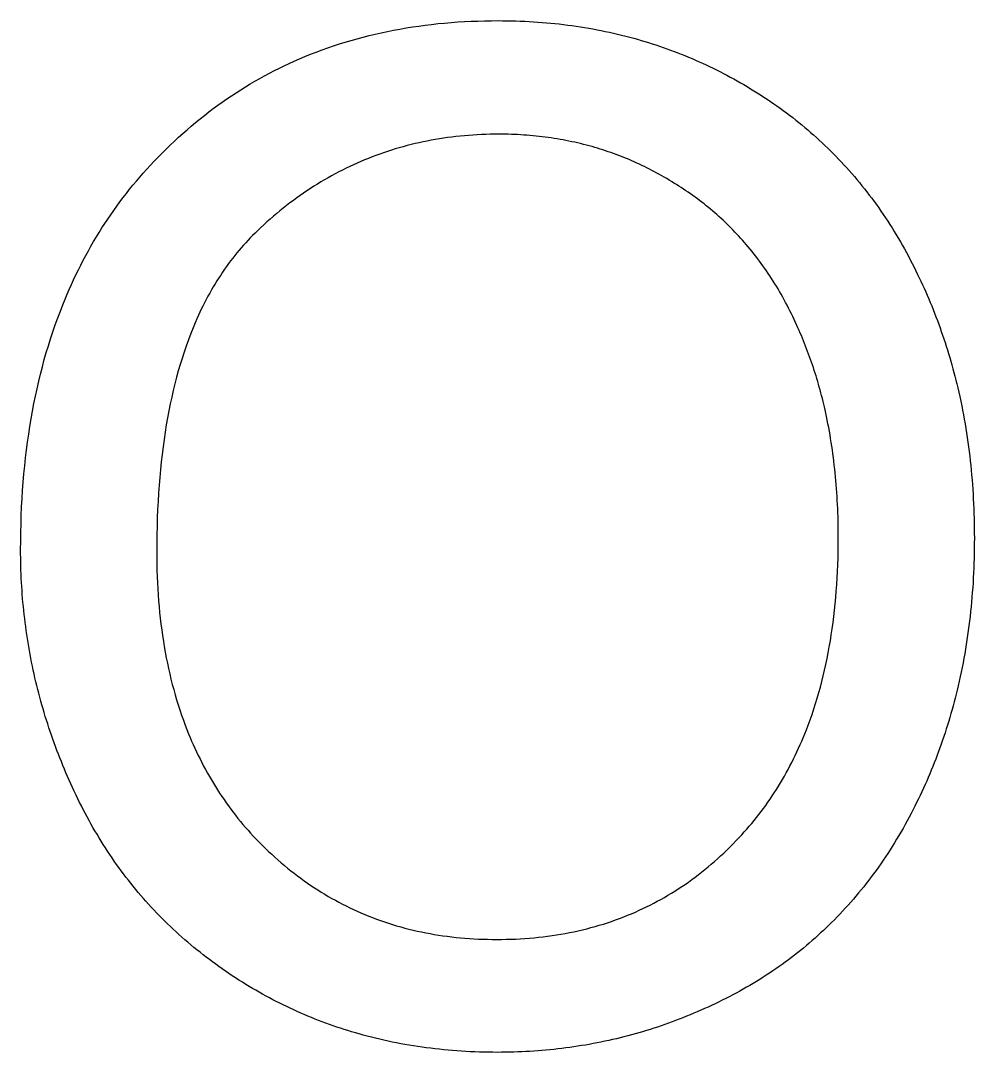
# Model space of a CAD drawing. Extents: x -140 to 139, y -60 to 60.
# Drawn here: x 31.6 to 34.469, y 30.449 to 33.553 of the extents above; entities that cross this region are included whole.
import ezdxf

# ---------------------------------------------------------------- set-up
doc = ezdxf.new("R2010")
doc.units = 0
doc.layers.add('ENGRAVE', color=5, linetype='Continuous')

msp = doc.modelspace()

# ---------------------------------------------------------------- linework, layer by layer
at = {"layer": 'ENGRAVE', "color": 5}
for points in [[(32.001, 33.1296), (32.0132, 33.1421), (32.0253, 33.1545), (32.0376, 33.1667), (32.0499, 33.1788), (32.0624, 33.1907), (32.0749, 33.2023), (32.0876, 33.2138), (32.1004, 33.225), (32.1133, 33.2361), (32.1263, 33.2469), (32.1395, 33.2576), (32.1527, 33.2681), (32.166, 33.2784), (32.1794, 33.2886), (32.1929, 33.2985), (32.2066, 33.3082), (32.2203, 33.3178), (32.2341, 33.3271), (32.2481, 33.3363), (32.2621, 33.3453), (32.2763, 33.3541), (32.2905, 33.3627), (32.3049, 33.3711), (32.3194, 33.3793), (32.334, 33.3874), (32.3487, 33.3952), (32.3635, 33.4029), (32.3783, 33.4103), (32.393, 33.4175), (32.4079, 33.4245), (32.4231, 33.4314), (32.4388, 33.4382), (32.4552, 33.4451), (32.4721, 33.452), (32.4893, 33.4587), (32.5066, 33.4652), (32.524, 33.4714), (32.5414, 33.4774), (32.5588, 33.4831), (32.5764, 33.4885), (32.5941, 33.4938), (32.612, 33.4989), (32.63, 33.5037), (32.6481, 33.5083), (32.6664, 33.5127), (32.6847, 33.5168), (32.7032, 33.5208), (32.7218, 33.5245), (32.7406, 33.5279), (32.7594, 33.5312), (32.7784, 33.5342), (32.7975, 33.537), (32.8168, 33.5396), (32.8361, 33.542), (32.8556, 33.5441), (32.8752, 33.546), (32.8949, 33.5477), (32.9148, 33.5492), (32.9347, 33.5504), (32.9549, 33.5514), (32.9751, 33.5521), (32.9955, 33.5526), (33.016, 33.5529), (33.0365, 33.5532)], [(33.0365, 33.5532), (33.0499, 33.5531), (33.0632, 33.5529), (33.0766, 33.5527), (33.0898, 33.5524), (33.1031, 33.5519), (33.1163, 33.5514), (33.1294, 33.5507), (33.1425, 33.5499), (33.1556, 33.549), (33.1686, 33.548), (33.1816, 33.5469), (33.1945, 33.5457), (33.2074, 33.5445), (33.2202, 33.5431), (33.233, 33.5416), (33.2458, 33.5399), (33.2585, 33.5382), (33.2712, 33.5364), (33.2838, 33.5345), (33.2964, 33.5325), (33.3089, 33.5304), (33.3215, 33.5281), (33.3339, 33.5258), (33.3463, 33.5234), (33.3587, 33.5208), (33.371, 33.5182), (33.3833, 33.5155), (33.3956, 33.5126), (33.4079, 33.5096), (33.4202, 33.5065), (33.4323, 33.5034), (33.4441, 33.5002), (33.4556, 33.497), (33.4668, 33.4937), (33.4779, 33.4904), (33.4889, 33.487), (33.4999, 33.4836), (33.511, 33.48), (33.522, 33.4763), (33.533, 33.4725), (33.544, 33.4686), (33.5549, 33.4647), (33.5658, 33.4606), (33.5766, 33.4565), (33.5874, 33.4522), (33.5982, 33.4479), (33.6089, 33.4435), (33.6196, 33.439), (33.6302, 33.4344), (33.6408, 33.4297), (33.6514, 33.425), (33.6619, 33.4201), (33.6724, 33.4152), (33.6829, 33.4101), (33.6933, 33.405), (33.7037, 33.3998), (33.7141, 33.3944), (33.7244, 33.3891), (33.7347, 33.3836), (33.7449, 33.378), (33.7551, 33.3722), (33.7652, 33.3664), (33.7754, 33.3606), (33.7855, 33.3547)], [(33.7855, 33.3547), (33.7957, 33.3485), (33.8059, 33.3422), (33.816, 33.3359), (33.8261, 33.3295), (33.8361, 33.3231), (33.846, 33.3165), (33.8558, 33.3099), (33.8656, 33.3032), (33.8752, 33.2964), (33.8848, 33.2895), (33.8943, 33.2826), (33.9038, 33.2756), (33.9131, 33.2685), (33.9224, 33.2614), (33.9316, 33.2541), (33.9408, 33.2468), (33.9498, 33.2395), (33.9588, 33.232), (33.9677, 33.2245), (33.9765, 33.2169), (33.9853, 33.2092), (33.9939, 33.2014), (34.0025, 33.1936), (34.0111, 33.1857), (34.0195, 33.1777), (34.0279, 33.1696), (34.0362, 33.1615), (34.0444, 33.1533), (34.0525, 33.145), (34.0605, 33.1367), (34.0685, 33.1283), (34.0765, 33.1197), (34.0844, 33.111), (34.0924, 33.1021), (34.1002, 33.0932), (34.108, 33.0841), (34.1157, 33.075), (34.1233, 33.0659), (34.1308, 33.0566), (34.1383, 33.0473), (34.1456, 33.0379), (34.1529, 33.0285), (34.1601, 33.0189), (34.1672, 33.0093), (34.1743, 32.9996), (34.1812, 32.9898), (34.1881, 32.9799), (34.1949, 32.97), (34.2016, 32.9599), (34.2083, 32.9498), (34.2149, 32.9397), (34.2213, 32.9294), (34.2277, 32.9191), (34.2341, 32.9086), (34.2403, 32.8981), (34.2465, 32.8876), (34.2526, 32.8769), (34.2586, 32.8662), (34.2645, 32.8554), (34.2704, 32.8445), (34.2761, 32.8335), (34.2818, 32.8224), (34.2874, 32.8113), (34.293, 32.8001)], [(33.0385, 33.2115), (33.0254, 33.2113), (33.0123, 33.2111), (32.9993, 33.2108), (32.9863, 33.2103), (32.9733, 33.2097), (32.9605, 33.2089), (32.9477, 33.208), (32.9349, 33.2069), (32.9222, 33.2057), (32.9096, 33.2044), (32.897, 33.2029), (32.8845, 33.2012), (32.872, 33.1995), (32.8596, 33.1975), (32.8473, 33.1955), (32.835, 33.1933), (32.8227, 33.1909), (32.8106, 33.1885), (32.7984, 33.1858), (32.7864, 33.1831), (32.7743, 33.1801), (32.7624, 33.1771), (32.7505, 33.1739), (32.7387, 33.1706), (32.7269, 33.1671), (32.7152, 33.1635), (32.7035, 33.1597), (32.6919, 33.1558), (32.6803, 33.1517), (32.6688, 33.1476), (32.6574, 33.1432), (32.646, 33.1388), (32.6347, 33.1341), (32.6234, 33.1294), (32.6122, 33.1245), (32.6011, 33.1195), (32.59, 33.1143), (32.5789, 33.109), (32.568, 33.1035), (32.5571, 33.0979), (32.5462, 33.0921), (32.5354, 33.0863), (32.5246, 33.0802), (32.5139, 33.0741), (32.5033, 33.0677), (32.4927, 33.0613), (32.4822, 33.0547), (32.4717, 33.048), (32.4613, 33.0411), (32.451, 33.0341), (32.4407, 33.0269), (32.4305, 33.0196), (32.4203, 33.0121), (32.4102, 33.0045), (32.4001, 32.9968), (32.3901, 32.989), (32.3801, 32.981), (32.3702, 32.9728), (32.3604, 32.9645), (32.3506, 32.956), (32.3409, 32.9474), (32.3313, 32.9386), (32.3217, 32.9298), (32.3121, 32.9209)], [(33.5726, 33.06), (33.5654, 33.0646), (33.5581, 33.0691), (33.5508, 33.0735), (33.5435, 33.0779), (33.5362, 33.0822), (33.5288, 33.0864), (33.5214, 33.0906), (33.514, 33.0946), (33.5065, 33.0987), (33.499, 33.1026), (33.4915, 33.1065), (33.484, 33.1103), (33.4764, 33.114), (33.4688, 33.1177), (33.4612, 33.1213), (33.4536, 33.1248), (33.4459, 33.1282), (33.4382, 33.1316), (33.4304, 33.1349), (33.4227, 33.1382), (33.4149, 33.1413), (33.4071, 33.1444), (33.3992, 33.1475), (33.3914, 33.1504), (33.3834, 33.1533), (33.3755, 33.1562), (33.3676, 33.1589), (33.3596, 33.1616), (33.3517, 33.1642), (33.3437, 33.1667), (33.3356, 33.1692), (33.3274, 33.1716), (33.319, 33.174), (33.3104, 33.1764), (33.3017, 33.1787), (33.293, 33.1809), (33.2843, 33.1831), (33.2756, 33.1852), (33.2669, 33.1871), (33.2581, 33.189), (33.2493, 33.1909), (33.2405, 33.1926), (33.2316, 33.1943), (33.2228, 33.1959), (33.2138, 33.1974), (33.2049, 33.1988), (33.1959, 33.2002), (33.1869, 33.2015), (33.1778, 33.2027), (33.1688, 33.2038), (33.1597, 33.2049), (33.1505, 33.2059), (33.1414, 33.2067), (33.1322, 33.2076), (33.1229, 33.2083), (33.1137, 33.209), (33.1044, 33.2096), (33.0951, 33.2101), (33.0857, 33.2105), (33.0764, 33.2108), (33.0669, 33.2111), (33.0575, 33.2112), (33.048, 33.2114), (33.0385, 33.2115)], [(31.5999, 31.9611), (31.6002, 31.9871), (31.6006, 32.0131), (31.6011, 32.0389), (31.6019, 32.0645), (31.603, 32.0899), (31.6043, 32.115), (31.606, 32.1399), (31.6079, 32.1646), (31.61, 32.1891), (31.6123, 32.2135), (31.6149, 32.2376), (31.6178, 32.2616), (31.6208, 32.2853), (31.6242, 32.3088), (31.6278, 32.3322), (31.6316, 32.3553), (31.6357, 32.3782), (31.64, 32.4009), (31.6446, 32.4234), (31.6494, 32.4458), (31.6545, 32.468), (31.6599, 32.4899), (31.6654, 32.5116), (31.6712, 32.5331), (31.6772, 32.5542), (31.6834, 32.5751), (31.69, 32.5961), (31.697, 32.6172), (31.7043, 32.6384), (31.7119, 32.6593), (31.7194, 32.6794), (31.7267, 32.698), (31.7334, 32.7148), (31.7398, 32.7301), (31.7461, 32.7445), (31.7525, 32.7588), (31.7593, 32.7733), (31.7662, 32.7881), (31.7735, 32.8029), (31.7808, 32.8176), (31.7883, 32.8321), (31.7959, 32.8464), (31.8036, 32.8605), (31.8115, 32.8745), (31.8196, 32.8884), (31.8278, 32.9022), (31.8361, 32.9158), (31.8446, 32.9294), (31.8533, 32.9428), (31.8621, 32.9561), (31.871, 32.9693), (31.8801, 32.9824), (31.8894, 32.9953), (31.8988, 33.0081), (31.9083, 33.0208), (31.918, 33.0334), (31.9278, 33.0459), (31.9378, 33.0582), (31.948, 33.0704), (31.9583, 33.0825), (31.9688, 33.0944), (31.9795, 33.1062), (31.9902, 33.1179), (32.001, 33.1296)], [(33.9349, 32.6364), (33.9308, 32.6452), (33.9268, 32.6539), (33.9227, 32.6626), (33.9185, 32.6713), (33.9143, 32.6798), (33.91, 32.6883), (33.9057, 32.6967), (33.9013, 32.7051), (33.8968, 32.7133), (33.8923, 32.7216), (33.8877, 32.7297), (33.883, 32.7378), (33.8783, 32.7458), (33.8735, 32.7538), (33.8687, 32.7617), (33.8638, 32.7695), (33.8588, 32.7773), (33.8538, 32.785), (33.8487, 32.7926), (33.8436, 32.8002), (33.8384, 32.8077), (33.8331, 32.8152), (33.8278, 32.8225), (33.8224, 32.8299), (33.817, 32.8371), (33.8115, 32.8443), (33.806, 32.8514), (33.8003, 32.8585), (33.7946, 32.8655), (33.7888, 32.8725), (33.783, 32.8794), (33.7772, 32.886), (33.7715, 32.8925), (33.7659, 32.8988), (33.7603, 32.9049), (33.7546, 32.911), (33.7489, 32.917), (33.7431, 32.9231), (33.7372, 32.9291), (33.7312, 32.935), (33.7252, 32.9409), (33.7192, 32.9467), (33.7131, 32.9525), (33.7069, 32.9581), (33.7007, 32.9638), (33.6945, 32.9694), (33.6881, 32.9749), (33.6818, 32.9804), (33.6754, 32.9858), (33.6689, 32.9911), (33.6624, 32.9964), (33.6558, 33.0016), (33.6491, 33.0068), (33.6425, 33.0119), (33.6357, 33.017), (33.6289, 33.022), (33.6221, 33.027), (33.6152, 33.0319), (33.6082, 33.0367), (33.6012, 33.0415), (33.5941, 33.0462), (33.587, 33.0508), (33.5798, 33.0554), (33.5726, 33.06)], [(32.3121, 32.9209), (32.305, 32.9139), (32.2979, 32.9068), (32.2908, 32.8997), (32.2839, 32.8924), (32.277, 32.8851), (32.2702, 32.8776), (32.2636, 32.87), (32.257, 32.8623), (32.2505, 32.8544), (32.2441, 32.8465), (32.2378, 32.8384), (32.2316, 32.8303), (32.2254, 32.822), (32.2194, 32.8136), (32.2134, 32.8052), (32.2075, 32.7965), (32.2017, 32.7878), (32.1959, 32.779), (32.1903, 32.77), (32.1848, 32.761), (32.1794, 32.752), (32.174, 32.7428), (32.1687, 32.7334), (32.1635, 32.7238), (32.1582, 32.7139), (32.1531, 32.7039), (32.1482, 32.6941), (32.1435, 32.6847), (32.1392, 32.6758), (32.1349, 32.6666), (32.1303, 32.6563), (32.125, 32.6439), (32.1187, 32.6288), (32.1119, 32.6115), (32.1048, 32.593), (32.0978, 32.574), (32.0914, 32.5553), (32.0854, 32.5368), (32.0797, 32.5183), (32.0743, 32.4995), (32.0691, 32.4803), (32.064, 32.4607), (32.0591, 32.4407), (32.0544, 32.4204), (32.05, 32.3998), (32.0458, 32.379), (32.0419, 32.3579), (32.0381, 32.3366), (32.0346, 32.3149), (32.0314, 32.293), (32.0283, 32.2707), (32.0255, 32.2481), (32.0229, 32.2253), (32.0205, 32.2022), (32.0184, 32.1788), (32.0164, 32.1551), (32.0147, 32.1311), (32.0132, 32.1068), (32.012, 32.0823), (32.011, 32.0573), (32.0103, 32.0321), (32.0098, 32.0065), (32.0095, 31.9808), (32.0092, 31.955)], [(34.293, 32.8001), (34.298, 32.7897), (34.3031, 32.7793), (34.308, 32.7689), (34.3129, 32.7584), (34.3178, 32.7479), (34.3225, 32.7373), (34.3271, 32.7267), (34.3317, 32.7161), (34.3362, 32.7054), (34.3406, 32.6946), (34.345, 32.6838), (34.3493, 32.673), (34.3535, 32.6622), (34.3576, 32.6513), (34.3617, 32.6403), (34.3656, 32.6293), (34.3695, 32.6183), (34.3734, 32.6073), (34.3771, 32.5961), (34.3808, 32.585), (34.3844, 32.5738), (34.3879, 32.5626), (34.3914, 32.5514), (34.3948, 32.54), (34.3981, 32.5286), (34.4013, 32.5171), (34.4045, 32.5057), (34.4075, 32.4944), (34.4105, 32.4831), (34.4133, 32.4718), (34.4162, 32.4602), (34.4191, 32.4481), (34.422, 32.4352), (34.425, 32.4219), (34.4279, 32.4082), (34.4308, 32.3945), (34.4335, 32.3809), (34.4361, 32.3673), (34.4385, 32.3537), (34.4409, 32.3401), (34.4432, 32.3264), (34.4454, 32.3127), (34.4475, 32.2988), (34.4495, 32.2849), (34.4514, 32.2709), (34.4532, 32.2569), (34.4549, 32.2429), (34.4565, 32.2288), (34.458, 32.2146), (34.4594, 32.2004), (34.4607, 32.1862), (34.4619, 32.1719), (34.4631, 32.1575), (34.4641, 32.1431), (34.465, 32.1286), (34.4658, 32.1141), (34.4666, 32.0995), (34.4672, 32.0848), (34.4678, 32.0702), (34.4682, 32.0554), (34.4685, 32.0406), (34.4687, 32.0257), (34.4688, 32.0108), (34.469, 31.9959)], [(34.0597, 31.998), (34.0596, 32.0105), (34.0595, 32.023), (34.0593, 32.0355), (34.0591, 32.0479), (34.0588, 32.0603), (34.0584, 32.0725), (34.0579, 32.0848), (34.0573, 32.0969), (34.0567, 32.1091), (34.056, 32.1211), (34.0552, 32.1331), (34.0544, 32.1451), (34.0535, 32.157), (34.0525, 32.1689), (34.0514, 32.1806), (34.0502, 32.1924), (34.049, 32.2041), (34.0477, 32.2157), (34.0464, 32.2272), (34.0449, 32.2388), (34.0434, 32.2502), (34.0418, 32.2617), (34.0402, 32.273), (34.0384, 32.2842), (34.0366, 32.2954), (34.0348, 32.3065), (34.0328, 32.3176), (34.0308, 32.3288), (34.0286, 32.3402), (34.0263, 32.3514), (34.0241, 32.3623), (34.0219, 32.3726), (34.0198, 32.382), (34.0178, 32.3908), (34.0158, 32.3992), (34.0138, 32.4076), (34.0117, 32.4161), (34.0095, 32.4248), (34.0072, 32.4334), (34.0049, 32.4421), (34.0025, 32.4507), (34.0001, 32.4592), (33.9977, 32.4676), (33.9952, 32.476), (33.9926, 32.4843), (33.99, 32.4927), (33.9874, 32.501), (33.9847, 32.5093), (33.9819, 32.5175), (33.9792, 32.5257), (33.9763, 32.5338), (33.9734, 32.5419), (33.9705, 32.55), (33.9675, 32.5581), (33.9644, 32.5661), (33.9614, 32.574), (33.9582, 32.582), (33.955, 32.5899), (33.9518, 32.5977), (33.9485, 32.6055), (33.9451, 32.6133), (33.9417, 32.621), (33.9383, 32.6287), (33.9349, 32.6364)], [(33.7691, 31.1037), (33.7767, 31.1122), (33.7843, 31.1207), (33.7918, 31.1293), (33.7992, 31.1379), (33.8065, 31.1467), (33.8136, 31.1556), (33.8207, 31.1646), (33.8276, 31.1737), (33.8345, 31.1829), (33.8412, 31.1921), (33.8479, 31.2015), (33.8544, 31.2109), (33.8608, 31.2205), (33.8672, 31.2301), (33.8734, 31.2398), (33.8796, 31.2497), (33.8856, 31.2596), (33.8915, 31.2696), (33.8974, 31.2797), (33.9031, 31.2899), (33.9087, 31.3001), (33.9142, 31.3105), (33.9196, 31.321), (33.9249, 31.3316), (33.9302, 31.3425), (33.9354, 31.3534), (33.9404, 31.3642), (33.9452, 31.3748), (33.9497, 31.3852), (33.9542, 31.3957), (33.9588, 31.407), (33.9637, 31.4195), (33.9691, 31.4338), (33.9748, 31.4493), (33.9806, 31.4657), (33.9862, 31.4823), (33.9915, 31.4987), (33.9965, 31.515), (34.0012, 31.5313), (34.0057, 31.5478), (34.0101, 31.5645), (34.0143, 31.5815), (34.0183, 31.5987), (34.0222, 31.616), (34.0259, 31.6335), (34.0293, 31.6512), (34.0326, 31.669), (34.0357, 31.687), (34.0386, 31.7051), (34.0413, 31.7234), (34.0439, 31.7419), (34.0462, 31.7606), (34.0483, 31.7795), (34.0503, 31.7985), (34.0521, 31.8177), (34.0537, 31.837), (34.0551, 31.8565), (34.0564, 31.8762), (34.0574, 31.8961), (34.0582, 31.9161), (34.0588, 31.9364), (34.0592, 31.9568), (34.0595, 31.9774), (34.0597, 31.998)], [(34.469, 31.9959), (34.4688, 31.9809), (34.4687, 31.9658), (34.4685, 31.9508), (34.4682, 31.9359), (34.4677, 31.921), (34.4672, 31.9061), (34.4665, 31.8914), (34.4657, 31.8766), (34.4649, 31.862), (34.4639, 31.8474), (34.4628, 31.8328), (34.4617, 31.8183), (34.4604, 31.8038), (34.4591, 31.7894), (34.4576, 31.7751), (34.456, 31.7608), (34.4544, 31.7465), (34.4526, 31.7323), (34.4507, 31.7182), (34.4487, 31.7041), (34.4467, 31.69), (34.4445, 31.676), (34.4422, 31.6621), (34.4399, 31.6482), (34.4374, 31.6345), (34.4348, 31.6208), (34.4322, 31.6071), (34.4293, 31.5933), (34.4264, 31.5794), (34.4234, 31.5656), (34.4203, 31.5521), (34.4172, 31.5391), (34.4142, 31.5268), (34.4112, 31.5149), (34.4082, 31.5033), (34.4051, 31.4918), (34.4019, 31.4802), (34.3986, 31.4686), (34.3952, 31.4569), (34.3917, 31.4452), (34.3882, 31.4336), (34.3846, 31.4221), (34.3809, 31.4107), (34.3771, 31.3992), (34.3732, 31.3879), (34.3693, 31.3765), (34.3653, 31.3652), (34.3612, 31.354), (34.357, 31.3427), (34.3527, 31.3315), (34.3484, 31.3204), (34.344, 31.3093), (34.3395, 31.2983), (34.3349, 31.2873), (34.3302, 31.2763), (34.3255, 31.2653), (34.3207, 31.2545), (34.3158, 31.2436), (34.3109, 31.2328), (34.3058, 31.222), (34.3006, 31.2113), (34.2954, 31.2007), (34.2901, 31.19), (34.2848, 31.1794)], [(31.7718, 31.2121), (31.7666, 31.2232), (31.7613, 31.2343), (31.7562, 31.2454), (31.751, 31.2565), (31.746, 31.2676), (31.7411, 31.2788), (31.7363, 31.2899), (31.7316, 31.3011), (31.727, 31.3123), (31.7224, 31.3236), (31.7179, 31.3348), (31.7135, 31.3461), (31.7092, 31.3574), (31.705, 31.3687), (31.7008, 31.38), (31.6967, 31.3914), (31.6928, 31.4028), (31.6889, 31.4142), (31.685, 31.4256), (31.6813, 31.437), (31.6777, 31.4484), (31.6741, 31.4599), (31.6706, 31.4714), (31.6672, 31.4829), (31.6639, 31.4945), (31.6607, 31.506), (31.6575, 31.5176), (31.6545, 31.5292), (31.6515, 31.5408), (31.6486, 31.5524), (31.6458, 31.564), (31.6431, 31.5757), (31.6404, 31.5875), (31.6378, 31.5992), (31.6354, 31.611), (31.633, 31.6228), (31.6306, 31.6346), (31.6284, 31.6464), (31.6263, 31.6583), (31.6242, 31.6702), (31.6222, 31.682), (31.6203, 31.694), (31.6185, 31.7059), (31.6168, 31.7178), (31.6151, 31.7298), (31.6136, 31.7418), (31.6121, 31.7538), (31.6107, 31.7659), (31.6094, 31.7779), (31.6082, 31.79), (31.607, 31.8021), (31.606, 31.8142), (31.605, 31.8263), (31.6041, 31.8385), (31.6033, 31.8507), (31.6026, 31.8628), (31.602, 31.8751), (31.6014, 31.8873), (31.601, 31.8995), (31.6006, 31.9118), (31.6003, 31.9241), (31.6002, 31.9364), (31.6, 31.9488), (31.5999, 31.9611)], [(32.0092, 31.955), (32.0094, 31.9362), (32.0097, 31.9174), (32.0101, 31.8988), (32.0106, 31.8803), (32.0114, 31.8619), (32.0124, 31.8437), (32.0135, 31.8257), (32.0149, 31.8078), (32.0164, 31.79), (32.0181, 31.7724), (32.02, 31.7549), (32.022, 31.7376), (32.0242, 31.7203), (32.0266, 31.7033), (32.0292, 31.6863), (32.0319, 31.6696), (32.0349, 31.6529), (32.038, 31.6364), (32.0413, 31.6201), (32.0447, 31.6038), (32.0484, 31.5877), (32.0522, 31.5717), (32.0562, 31.5559), (32.0604, 31.5403), (32.0646, 31.5249), (32.0691, 31.5096), (32.0738, 31.4944), (32.0788, 31.479), (32.0841, 31.4636), (32.0895, 31.4483), (32.0949, 31.4336), (32.1001, 31.42), (32.105, 31.4077), (32.1097, 31.3964), (32.1142, 31.3857), (32.1189, 31.3751), (32.1238, 31.3643), (32.1289, 31.3534), (32.1341, 31.3425), (32.1395, 31.3316), (32.1449, 31.3208), (32.1504, 31.3102), (32.1561, 31.2998), (32.1618, 31.2894), (32.1676, 31.2791), (32.1736, 31.2689), (32.1797, 31.2587), (32.1859, 31.2487), (32.1922, 31.2387), (32.1986, 31.2288), (32.2051, 31.219), (32.2117, 31.2093), (32.2184, 31.1997), (32.2253, 31.1902), (32.2322, 31.1807), (32.2393, 31.1714), (32.2465, 31.1621), (32.2537, 31.1529), (32.2611, 31.1438), (32.2687, 31.1348), (32.2763, 31.1259), (32.2841, 31.1171), (32.2919, 31.1083), (32.2998, 31.0996)], [(32.2773, 30.6535), (32.267, 30.6599), (32.2567, 30.6664), (32.2465, 30.673), (32.2363, 30.6796), (32.2263, 30.6863), (32.2163, 30.693), (32.2064, 30.6999), (32.1966, 30.7068), (32.1869, 30.7138), (32.1773, 30.7209), (32.1677, 30.728), (32.1582, 30.7352), (32.1488, 30.7425), (32.1395, 30.7499), (32.1302, 30.7573), (32.121, 30.7648), (32.1119, 30.7724), (32.1029, 30.78), (32.094, 30.7877), (32.0851, 30.7955), (32.0763, 30.8034), (32.0676, 30.8113), (32.059, 30.8193), (32.0504, 30.8274), (32.042, 30.8356), (32.0336, 30.8438), (32.0252, 30.8521), (32.017, 30.8605), (32.0089, 30.8689), (32.0008, 30.8774), (31.9928, 30.886), (31.9849, 30.8947), (31.977, 30.9034), (31.9692, 30.9123), (31.9614, 30.9212), (31.9538, 30.9303), (31.9462, 30.9393), (31.9387, 30.9485), (31.9313, 30.9577), (31.924, 30.967), (31.9167, 30.9764), (31.9096, 30.9858), (31.9025, 30.9953), (31.8954, 31.0049), (31.8885, 31.0146), (31.8817, 31.0243), (31.8749, 31.0341), (31.8682, 31.044), (31.8616, 31.054), (31.855, 31.064), (31.8486, 31.0741), (31.8422, 31.0843), (31.8359, 31.0945), (31.8297, 31.1049), (31.8235, 31.1153), (31.8175, 31.1257), (31.8115, 31.1363), (31.8056, 31.1469), (31.7997, 31.1576), (31.794, 31.1684), (31.7884, 31.1792), (31.7828, 31.1902), (31.7773, 31.2011), (31.7718, 31.2121)], [(34.2848, 31.1794), (34.2788, 31.168), (34.2728, 31.1566), (34.2667, 31.1453), (34.2606, 31.134), (34.2544, 31.1229), (34.248, 31.1118), (34.2416, 31.1009), (34.2351, 31.0901), (34.2286, 31.0793), (34.2219, 31.0686), (34.2152, 31.058), (34.2084, 31.0475), (34.2015, 31.0371), (34.1946, 31.0268), (34.1876, 31.0165), (34.1804, 31.0064), (34.1733, 30.9964), (34.166, 30.9864), (34.1586, 30.9765), (34.1512, 30.9667), (34.1437, 30.957), (34.1361, 30.9474), (34.1285, 30.9379), (34.1207, 30.9285), (34.1129, 30.9191), (34.105, 30.9099), (34.0971, 30.9007), (34.089, 30.8916), (34.0808, 30.8826), (34.0725, 30.8736), (34.0642, 30.8648), (34.056, 30.8562), (34.0478, 30.8478), (34.0397, 30.8397), (34.0315, 30.8317), (34.0233, 30.8238), (34.015, 30.8159), (34.0066, 30.8081), (33.9981, 30.8003), (33.9896, 30.7926), (33.9809, 30.785), (33.9723, 30.7775), (33.9635, 30.7701), (33.9547, 30.7628), (33.9458, 30.7555), (33.9368, 30.7484), (33.9277, 30.7413), (33.9186, 30.7343), (33.9094, 30.7273), (33.9002, 30.7205), (33.8908, 30.7137), (33.8814, 30.707), (33.8719, 30.7004), (33.8624, 30.6939), (33.8528, 30.6874), (33.8431, 30.681), (33.8333, 30.6747), (33.8235, 30.6685), (33.8136, 30.6624), (33.8036, 30.6564), (33.7935, 30.6505), (33.7834, 30.6446), (33.7732, 30.6388), (33.763, 30.633)], [(32.2998, 31.0996), (32.3089, 31.0902), (32.318, 31.0808), (32.3272, 31.0716), (32.3364, 31.0625), (32.3457, 31.0535), (32.3551, 31.0448), (32.3646, 31.0362), (32.3741, 31.0277), (32.3837, 31.0194), (32.3934, 31.0112), (32.4031, 31.0032), (32.4129, 30.9953), (32.4228, 30.9876), (32.4328, 30.98), (32.4428, 30.9725), (32.4529, 30.9652), (32.463, 30.9581), (32.4733, 30.9511), (32.4836, 30.9443), (32.4939, 30.9376), (32.5044, 30.931), (32.5149, 30.9246), (32.5255, 30.9183), (32.5361, 30.9122), (32.5468, 30.9063), (32.5576, 30.9004), (32.5685, 30.8948), (32.5794, 30.8893), (32.5903, 30.8839), (32.6014, 30.8787), (32.6125, 30.8736), (32.6238, 30.8686), (32.6353, 30.8638), (32.647, 30.859), (32.6588, 30.8543), (32.6707, 30.8499), (32.6827, 30.8455), (32.6947, 30.8414), (32.7067, 30.8374), (32.7189, 30.8336), (32.7311, 30.8299), (32.7433, 30.8264), (32.7557, 30.823), (32.7681, 30.8198), (32.7807, 30.8168), (32.7932, 30.8139), (32.8059, 30.8111), (32.8186, 30.8086), (32.8314, 30.8061), (32.8443, 30.8039), (32.8573, 30.8018), (32.8703, 30.7998), (32.8834, 30.798), (32.8966, 30.7964), (32.9098, 30.7949), (32.9231, 30.7935), (32.9365, 30.7924), (32.95, 30.7913), (32.9635, 30.7905), (32.9772, 30.7898), (32.9909, 30.7893), (33.0047, 30.789), (33.0185, 30.7887), (33.0324, 30.7885)], [(33.0324, 30.7885), (33.0466, 30.7887), (33.0609, 30.789), (33.075, 30.7893), (33.0891, 30.7898), (33.1031, 30.7905), (33.117, 30.7914), (33.1308, 30.7925), (33.1445, 30.7937), (33.1581, 30.7951), (33.1717, 30.7966), (33.1852, 30.7983), (33.1986, 30.8002), (33.2119, 30.8022), (33.2251, 30.8043), (33.2383, 30.8067), (33.2514, 30.8092), (33.2644, 30.8118), (33.2773, 30.8147), (33.2901, 30.8177), (33.3028, 30.8208), (33.3155, 30.8241), (33.3281, 30.8276), (33.3406, 30.8312), (33.353, 30.835), (33.3653, 30.8389), (33.3776, 30.843), (33.3897, 30.8473), (33.4019, 30.8518), (33.414, 30.8564), (33.426, 30.8612), (33.4378, 30.8661), (33.4494, 30.8711), (33.4607, 30.8762), (33.4718, 30.8813), (33.4827, 30.8866), (33.4935, 30.892), (33.5043, 30.8975), (33.5151, 30.9033), (33.5258, 30.9092), (33.5365, 30.9152), (33.547, 30.9214), (33.5575, 30.9277), (33.5679, 30.9341), (33.5782, 30.9407), (33.5885, 30.9475), (33.5986, 30.9544), (33.6087, 30.9614), (33.6188, 30.9686), (33.6287, 30.976), (33.6386, 30.9835), (33.6484, 30.9911), (33.6581, 30.9989), (33.6678, 31.0068), (33.6774, 31.0149), (33.6869, 31.0231), (33.6963, 31.0315), (33.7057, 31.04), (33.715, 31.0486), (33.7242, 31.0574), (33.7333, 31.0664), (33.7423, 31.0756), (33.7513, 31.0849), (33.7602, 31.0942), (33.7691, 31.1037)], [(33.0344, 30.4488), (33.0207, 30.449), (33.0071, 30.4491), (32.9934, 30.4494), (32.9798, 30.4497), (32.9662, 30.4502), (32.9527, 30.4508), (32.9393, 30.4515), (32.9259, 30.4523), (32.9125, 30.4532), (32.8992, 30.4542), (32.8859, 30.4554), (32.8727, 30.4566), (32.8596, 30.458), (32.8464, 30.4594), (32.8334, 30.461), (32.8203, 30.4627), (32.8074, 30.4644), (32.7944, 30.4663), (32.7816, 30.4683), (32.7687, 30.4704), (32.7559, 30.4727), (32.7432, 30.475), (32.7305, 30.4774), (32.7178, 30.4799), (32.7053, 30.4826), (32.6928, 30.4853), (32.6803, 30.4882), (32.6677, 30.4912), (32.6552, 30.4943), (32.6427, 30.4975), (32.6304, 30.5008), (32.6184, 30.5041), (32.6068, 30.5074), (32.5956, 30.5108), (32.5845, 30.5142), (32.5735, 30.5176), (32.5624, 30.5212), (32.5514, 30.5249), (32.5403, 30.5287), (32.5292, 30.5326), (32.5182, 30.5366), (32.5073, 30.5407), (32.4964, 30.5448), (32.4856, 30.5491), (32.4748, 30.5534), (32.4641, 30.5579), (32.4533, 30.5624), (32.4427, 30.567), (32.432, 30.5717), (32.4214, 30.5765), (32.4109, 30.5814), (32.4003, 30.5864), (32.3899, 30.5915), (32.3794, 30.5967), (32.369, 30.6019), (32.3587, 30.6073), (32.3484, 30.6127), (32.3381, 30.6183), (32.3278, 30.6239), (32.3177, 30.6296), (32.3075, 30.6355), (32.2974, 30.6414), (32.2873, 30.6474), (32.2773, 30.6535)], [(33.763, 30.633), (33.7525, 30.6274), (33.742, 30.6218), (33.7314, 30.6163), (33.7209, 30.6109), (33.7103, 30.6056), (33.6997, 30.6003), (33.6891, 30.5952), (33.6784, 30.5902), (33.6677, 30.5852), (33.657, 30.5804), (33.6463, 30.5756), (33.6355, 30.5709), (33.6247, 30.5663), (33.6139, 30.5618), (33.6031, 30.5573), (33.5922, 30.553), (33.5813, 30.5487), (33.5704, 30.5446), (33.5595, 30.5405), (33.5485, 30.5365), (33.5375, 30.5326), (33.5265, 30.5288), (33.5155, 30.5251), (33.5044, 30.5215), (33.4933, 30.5179), (33.4822, 30.5145), (33.471, 30.5111), (33.4599, 30.5078), (33.4487, 30.5047), (33.4375, 30.5016), (33.4263, 30.4986), (33.4149, 30.4956), (33.4035, 30.4928), (33.392, 30.49), (33.3804, 30.4873), (33.3689, 30.4847), (33.3573, 30.4821), (33.3456, 30.4797), (33.334, 30.4774), (33.3223, 30.4752), (33.3107, 30.473), (33.2989, 30.471), (33.2872, 30.469), (33.2754, 30.4671), (33.2636, 30.4653), (33.2518, 30.4636), (33.2399, 30.462), (33.2281, 30.4605), (33.2162, 30.4591), (33.2042, 30.4578), (33.1923, 30.4566), (33.1803, 30.4554), (33.1683, 30.4544), (33.1563, 30.4534), (33.1442, 30.4525), (33.1321, 30.4518), (33.12, 30.4511), (33.1079, 30.4505), (33.0957, 30.45), (33.0835, 30.4496), (33.0713, 30.4493), (33.059, 30.4491), (33.0467, 30.449), (33.0344, 30.4488)]]:
    msp.add_lwpolyline(points, dxfattribs=at)

doc.saveas('drawing.dxf')
